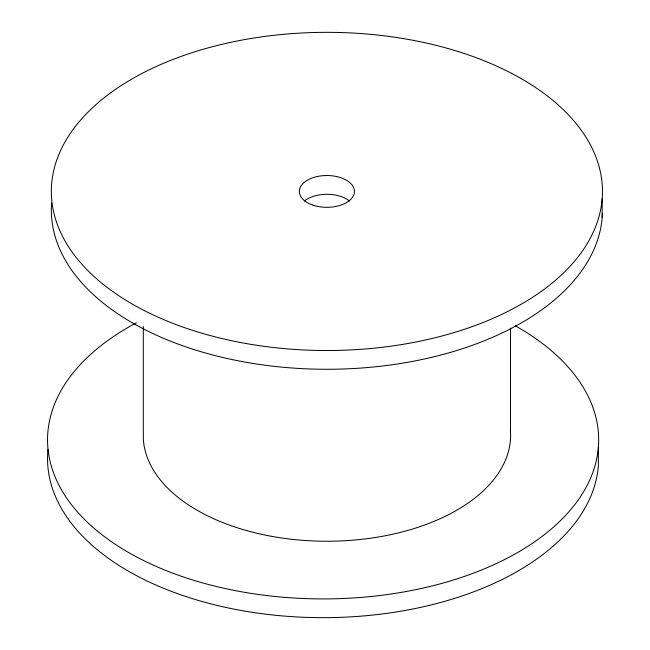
<?xml version="1.0" encoding="UTF-8"?>
<svg xmlns="http://www.w3.org/2000/svg" width="650" height="650" viewBox="0 0 650 650"><rect width="100%" height="100%" fill="white"/><g stroke="black" fill="none" stroke-linecap="round" stroke-linejoin="round"><path stroke-width="0.97" d="M602.176 198.705A275.567 159.096 0 0 1 178.352 325.431A275.567 159.096 0 0 1 200.168 50.156A275.567 159.096 0 0 1 602.176 198.705L602.176 217.449M598.374 447.094L598.374 465.839A275.567 159.096 0 0 1 308.848 617.451A275.567 159.096 0 0 1 47.994 449.386M510.494 328.039L510.494 431.413M143.309 326.446L143.309 438.945A183.706 106.064 0 0 0 335.067 541.141A183.706 106.064 0 0 0 510.348 429.52M602.404 213.517A275.567 159.096 0 0 1 317.712 369.184A275.567 159.096 0 0 1 51.626 202.906M304.322 201.061A27.56 15.909 0 0 1 349.473 201.061M515.19 325.748A275.567 159.096 0 0 1 517.116 552.801A275.567 159.096 0 0 1 123.874 549.738A275.567 159.096 0 0 1 136.419 322.798M313.121 205.205A27.56 15.909 0 0 0 354.453 191.433A27.56 15.909 0 0 0 313.121 177.653A27.56 15.909 0 0 0 313.121 205.205"/></g></svg>
